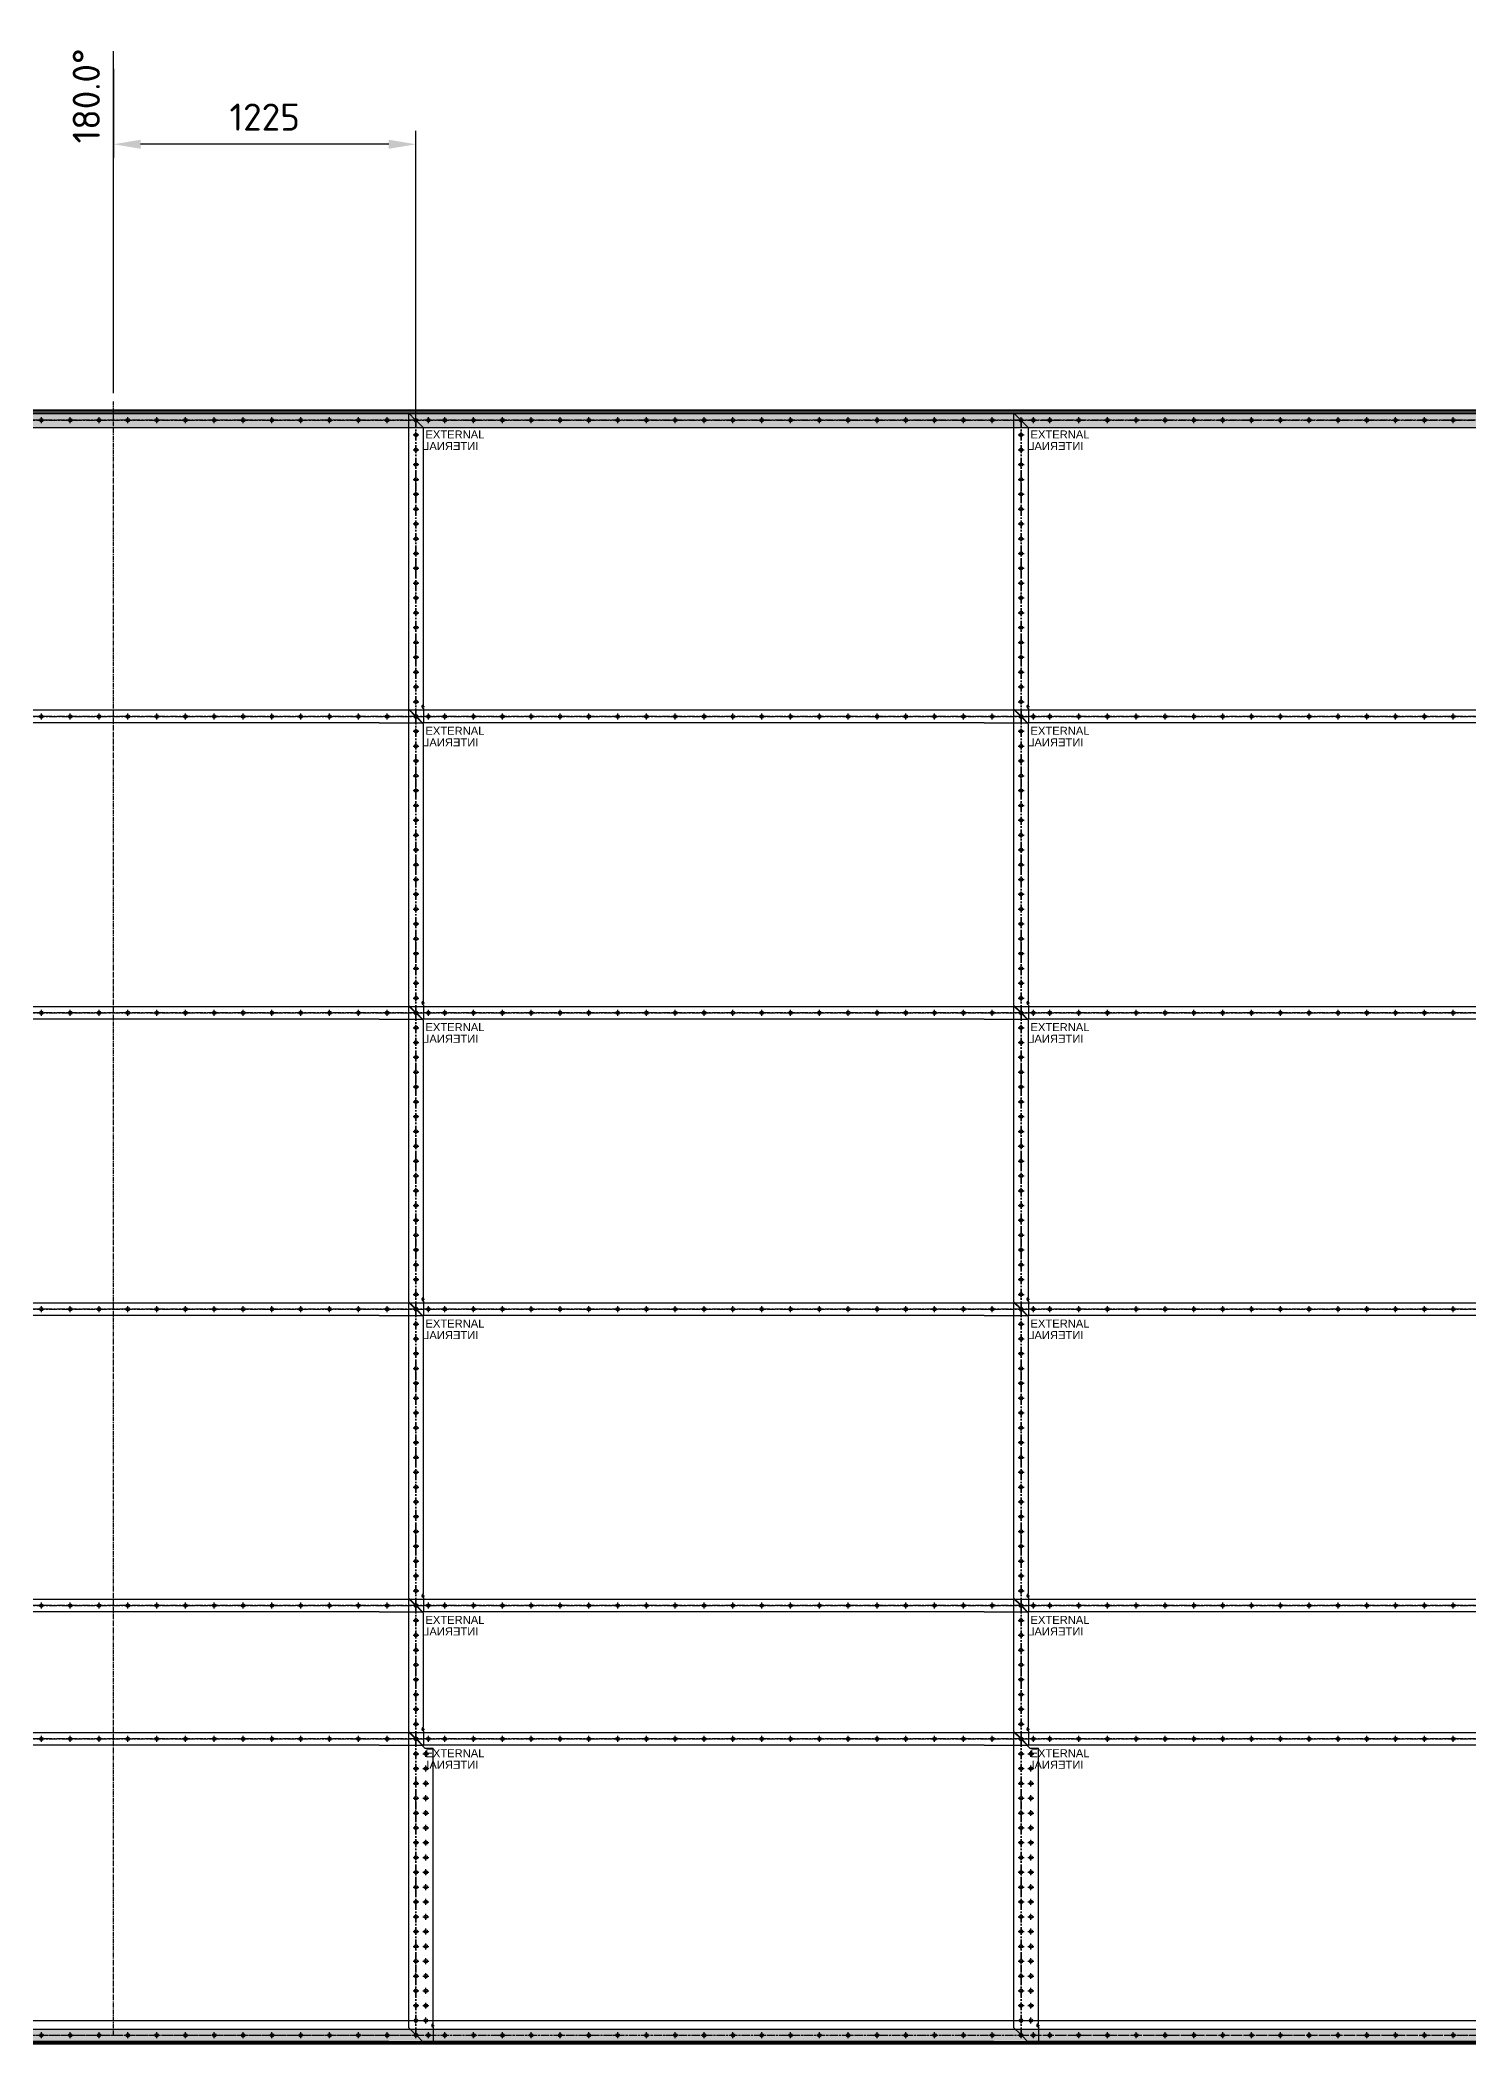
# Model space of a CAD drawing. Header units: millimetres. Extents: x -957 to 144159, y -39902 to 8508.
# Drawn here: x 13178 to 18963, y -35 to 8079 of the extents above; entities that cross this region are included whole.
import ezdxf

# ---------------------------------------------------------------- set-up
doc = ezdxf.new("R2010")
doc.units = ezdxf.units.MM
doc.header["$PDMODE"] = 4
for name, pattern in [('CENTER', [50.8, 31.75, -6.35, 6.35, -6.35]), ('CENTER2', [28.575, 19.05, -3.175, 3.175, -3.175]), ('HIDDEN', [0.375, 0.25, -0.125])]:
    doc.linetypes.add(name, pattern=pattern)
doc.layers.get('Defpoints').update_dxf_attribs({"color": 9})
for name, color, linetype in [('Bolt Holes', 7, 'Continuous'), ('CENTRELINE', 1, 'CENTER'), ('X 1515 M', 8, 'HIDDEN'), ('X 2001 M', 1, 'CENTER2'), ('X 2515 M', 1, 'CENTER'), ('X 5001 H', 8, 'Continuous')]:
    doc.layers.add(name, color=color, linetype=linetype)
doc.styles.add('BIT STD. 2.0', font='isocpeur.ttf', dxfattribs={"height": 2})
doc.styles.add('GG STD. 1.8', font='arial.ttf', dxfattribs={"height": 1.8})
doc.dimstyles.new('BIT STD. 2.0', dxfattribs={"dimtxt": 2, "dimasz": 2, "dimexe": 1, "dimexo": 0.625, "dimgap": 1, "dimtad": 1, "dimdec": 0, "dimdsep": 46, "dimtxsty": 'BIT STD. 2.0', "dimcen": 0, "dimadec": 0, "dimazin": 0, "dimtfac": 1, "dimtdec": 0, "dimtmove": 0, "dimatfit": 3, "dimfxl": 1, "dimtfill": 1, "dimlwd": -1, "dimlwe": -1, "dimarcsym": 0})

# ---------------------------------------------------------------- blocks, each defined once
blk = doc.blocks.new('*D463')
at = {"color": 0, "transparency": 16777216}
blk.add_line((0, 6574.4), (0, 7981.3), dxfattribs=at)
at = {"layer": 'Defpoints', "color": 0, "transparency": 16777216}
for p in [(0, 7541.3), (0, 6540), (26950, 0)]:
    blk.add_point(p, dxfattribs=at)
at = {"color": 0, "transparency": 16777216, "insert": (-110, 7788.8), "char_height": 110, "attachment_point": 5, "rotation": 90, "style": 'BIT STD. 2.0', "bg_fill": 3, "box_fill_scale": 1.1, "bg_fill_color": 256, "bg_fill_true_color": 13158600, "bg_fill_transparency": 0}
blk.add_mtext('360.0%%D', dxfattribs=at)
blk = doc.blocks.new('*U69')
at = {"layer": 'X 2001 M', "color": 1}
blk.add_line((13475, 0), (13475, 6615), dxfattribs=at)
blk = doc.blocks.new('*U302')
at = {"layer": 'X 5001 H'}
h = blk.add_hatch(color=8, dxfattribs=at)
h.dxf.hatch_style = 1
h.paths.add_polyline_path([(0, 25), (0, -35), (27050, -35), (27050, 25)])
for p, q in [((0, 25), (27050, 25)), ((0, -35), (27050, -35))]:
    blk.add_line(p, q)
blk.add_lwpolyline([(0, 25), (27050, 25), (27050, -35), (0, -35)], close=True)
at = {"layer": 'X 1515 M', "color": 251, "true_color": 0x636466}
blk.add_line((0, -29), (27050, -29), dxfattribs=at)
at = {"layer": 'X 2515 M'}
blk.add_line((-66, 0), (27116, 0), dxfattribs=at)
blk = doc.blocks.new('*U73')
at = {"layer": 'CENTRELINE', "color": 0, "linetype": 'CENTER2', "transparency": 16777216}
for p, q in [((-12, 0), (-1.4, 0)), ((0, 1.4), (0, 12)), ((1.4, 0), (12, 0)), ((0, -12), (0, -1.4))]:
    blk.add_line(p, q, dxfattribs=at)
at = {"layer": 'CENTRELINE', "color": 0, "linetype": 'Continuous', "transparency": 16777216}
for p, q in [((-0.7, 0), (0.7, 0)), ((0, -0.7), (0, 0.7))]:
    blk.add_line(p, q, dxfattribs=at)
blk = doc.blocks.new('14mm DIA HOLE')
blk.add_circle((0, 0), 7)
at = {"layer": 'CENTRELINE', "linetype": 'CENTER2'}
blk.add_blockref('*U73', (0, 0), dxfattribs=at)
blk = doc.blocks.new('*U282')
blk.add_blockref('14mm DIA HOLE', (0, 0))
blk = doc.blocks.new('*U283')
at = {"layer": 'Bolt Holes', "color": 0, "linetype": 'ByBlock', "lineweight": -2, "transparency": 16777216}
for p in [(0, 0), (116.67, 0), (233.34, 0), (350.01, 0), (466.68, 0), (583.35, 0), (700.02, 0), (816.69, 0), (933.36, 0), (1050.03, 0), (1166.7, 0), (1283.37, 0), (1400.04, 0), (1516.71, 0), (1633.38, 0), (1750.05, 0), (1866.72, 0), (1983.39, 0), (2100.06, 0), (0, -1200), (116.67, -1200), (233.34, -1200), (350.01, -1200), (466.68, -1200), (583.35, -1200), (700.02, -1200), (816.69, -1200), (933.36, -1200), (1050.03, -1200), (1166.7, -1200), (1283.37, -1200), (1400.04, -1200), (1516.71, -1200), (1633.38, -1200), (1750.05, -1200), (1866.72, -1200), (1983.39, -1200), (2100.06, -1200)]:
    blk.add_blockref('*U282', p, dxfattribs=at)
blk = doc.blocks.new('*U78')
blk.add_blockref('14mm DIA HOLE', (0, 0))
blk = doc.blocks.new('*U79')
at = {"color": 0, "linetype": 'ByBlock', "lineweight": -2, "transparency": 16777216}
for p in [(0, 0), (0, -60), (0, -120), (0, -180), (0, -240), (0, -300), (0, -360), (0, -420), (0, -480), (0, -540), (0, -600), (0, -660), (0, -720), (0, -780), (0, -840), (0, -900), (0, -960), (0, -1020), (0, -1080)]:
    blk.add_blockref('*U78', p, dxfattribs=at)
blk = doc.blocks.new('Vertical Seam - D (1200)')
blk.add_blockref('*U79', (0, -60))
blk = doc.blocks.new('*U163')
blk.add_blockref('Vertical Seam - D (1200)', (0, 0))
blk = doc.blocks.new('*U355')
blk.add_blockref('Vertical Seam - D (1200)', (40, 0))
blk = doc.blocks.new('*U354')
blk.add_blockref('Vertical Seam - D (1200)', (0, 0))
blk = doc.blocks.new('*U164')
blk.add_blockref('Vertical Seam - D (1200)', (40, 0))
blk = doc.blocks.new('*U139')
at = {"layer": 'X 2001 M', "color": 0, "transparency": 16777216}
for p, q in [((-4.12, 0), (-0.8, 0)), ((0, 0.8), (0, 4.12)), ((0.8, 0), (4.12, 0)), ((0, -4.12), (0, -0.8))]:
    blk.add_line(p, q, dxfattribs=at)
at = {"layer": 'X 2001 M', "color": 0, "linetype": 'Continuous', "transparency": 16777216}
for p, q in [((-0.4, 0), (0.4, 0)), ((0, -0.4), (0, 0.4))]:
    blk.add_line(p, q, dxfattribs=at)
blk = doc.blocks.new('*U136')
for p, q in [((0, 72), (0, 132)), ((0, 58), (0, 0))]:
    blk.add_line(p, q)
blk.add_arc((0, 65), 7, 90, 270)
at = {"layer": 'X 2001 M'}
blk.add_blockref('*U139', (0, 65), dxfattribs=at)
blk = doc.blocks.new('*U155')
for p, q in [((0, 692), (0, 1188)), ((0, 558), (0, 692)), ((0, 132), (0, 558))]:
    blk.add_line(p, q)
blk = doc.blocks.new('*U141')
for p, q in [((-619.6, 0), (-2493.6, 0)), ((-179.6, 0), (-619.6, 0)), ((-179.6, 0), (-165.6, 0)), ((-165.6, 0), (0, 0))]:
    blk.add_line(p, q)
blk = doc.blocks.new('1200 DD (2101)')
for p, q in [((2423.6, 25), (-30, 25)), ((-30, 25), (-30, -1168.6))]:
    blk.add_line(p, q)
for points in [[(2423.6, 25), (2444.4, 4.2, 0.866025), (2454.2, -5.6), (2485.6, -37), (2520, -37)], [(26.4, -1225), (5.6, -1204.2, 0.866025), (-4.2, -1194.4), (-30, -1168.6)]]:
    blk.add_lwpolyline(points, format="xyb")
at = {"layer": 'Defpoints', "color": 1, "linetype": 'CENTER'}
blk.add_lwpolyline([(0, -1200), (2450, -1200), (2450, 0), (0, 0)], close=True, dxfattribs=at)
for name, p in [('14mm DIA HOLE', (0, 0)), ('14mm DIA HOLE', (50, 0)), ('14mm DIA HOLE', (116.7, 0)), ('*U155', (2520, -1225)), ('*U136', (2520, -1225)), ('14mm DIA HOLE', (50, -1200)), ('14mm DIA HOLE', (116.7, -1200)), ('14mm DIA HOLE', (2450, -1200)), ('14mm DIA HOLE', (2500, -1200)), ('*U141', (2520, -1225))]:
    blk.add_blockref(name, p)
at = {"layer": 'Bolt Holes'}
for name, p in [('*U283', (233.4, 0)), ('*U163', (0, 0)), ('*U355', (0, 0)), ('*U354', (2450, 0)), ('*U164', (2450, 0))]:
    blk.add_blockref(name, p, dxfattribs=at)
at = {"layer": 'Defpoints', "insert": (38.2, -41.7), "char_height": 32.4, "width": 6762.895, "attachment_point": 1, "style": 'GG STD. 1.8'}
blk.add_mtext('EXTERNAL', dxfattribs=at)
at = {"layer": 'Defpoints', "extrusion": (0, 0, -1), "insert": (252.9, -88.6), "char_height": 32.4, "width": 6762.895, "attachment_point": 1, "text_direction": (-1, 0, 0), "style": 'GG STD. 1.8'}
blk.add_mtext('INTERNAL', dxfattribs=at)
blk = doc.blocks.new('*U278')
blk.add_blockref('14mm DIA HOLE', (0, 0))
blk = doc.blocks.new('*U279')
at = {"layer": 'Bolt Holes', "color": 0, "linetype": 'ByBlock', "lineweight": -2, "transparency": 16777216}
for p in [(0, 0), (116.67, 0), (233.34, 0), (350.01, 0), (466.68, 0), (583.35, 0), (700.02, 0), (816.69, 0), (933.36, 0), (1050.03, 0), (1166.7, 0), (1283.37, 0), (1400.04, 0), (1516.71, 0), (1633.38, 0), (1750.05, 0), (1866.72, 0), (1983.39, 0), (2100.06, 0), (0, -540), (116.67, -540), (233.34, -540), (350.01, -540), (466.68, -540), (583.35, -540), (700.02, -540), (816.69, -540), (933.36, -540), (1050.03, -540), (1166.7, -540), (1283.37, -540), (1400.04, -540), (1516.71, -540), (1633.38, -540), (1750.05, -540), (1866.72, -540), (1983.39, -540), (2100.06, -540)]:
    blk.add_blockref('*U278', p, dxfattribs=at)
blk = doc.blocks.new('*U182')
blk.add_blockref('14mm DIA HOLE', (0, 0))
blk = doc.blocks.new('*U183')
at = {"color": 0, "linetype": 'ByBlock', "lineweight": -2, "transparency": 16777216}
for p in [(0, 0), (0, -60), (0, -120), (0, -180), (0, -240), (0, -300), (0, -360), (0, -420)]:
    blk.add_blockref('*U182', p, dxfattribs=at)
blk = doc.blocks.new('Vertical Seam - D (540)')
blk.add_blockref('*U183', (0, -60))
blk = doc.blocks.new('*U221')
blk.add_blockref('Vertical Seam - D (540)', (0, 0))
blk = doc.blocks.new('*U232')
at = {"layer": 'X 2001 M', "color": 0, "transparency": 16777216}
for p, q in [((-4.12, 0), (-0.8, 0)), ((0, 0.8), (0, 4.12)), ((0.8, 0), (4.12, 0)), ((0, -4.12), (0, -0.8))]:
    blk.add_line(p, q, dxfattribs=at)
at = {"layer": 'X 2001 M', "color": 0, "linetype": 'Continuous', "transparency": 16777216}
for p, q in [((-0.4, 0), (0.4, 0)), ((0, -0.4), (0, 0.4))]:
    blk.add_line(p, q, dxfattribs=at)
blk = doc.blocks.new('*U230')
for p, q in [((0, 72), (0, 132)), ((0, 58), (0, 0))]:
    blk.add_line(p, q)
blk.add_arc((0, 65), 7, 90, 270)
at = {"layer": 'X 2001 M'}
blk.add_blockref('*U232', (0, 65), dxfattribs=at)
blk = doc.blocks.new('*U264')
for p, q in [((-619.6, 0), (-2453.6, 0)), ((-179.6, 0), (-619.6, 0)), ((-179.6, 0), (-165.6, 0)), ((-165.6, 0), (0, 0))]:
    blk.add_line(p, q)
blk = doc.blocks.new('*U256')
for p, q in [((0, 692), (0, 850.3)), ((0, 558), (0, 692)), ((0, 448.7), (0, 558))]:
    blk.add_line(p, q)
blk = doc.blocks.new('540 D')
for p, q in [((2423.6, 25), (-30, 25)), ((-30, 25), (-30, -508.6))]:
    blk.add_line(p, q)
for points in [[(2423.6, 25), (2444.4, 4.2, 0.866025), (2454.2, -5.6), (2480, -31.4)], [(26.4, -565), (5.6, -544.2, 0.866025), (-4.2, -534.4), (-30, -508.6)]]:
    blk.add_lwpolyline(points, format="xyb")
at = {"layer": 'Defpoints', "color": 1, "linetype": 'CENTER'}
blk.add_lwpolyline([(0, -540), (2450, -540), (2450, 0), (0, 0)], close=True, dxfattribs=at)
for name, p in [('14mm DIA HOLE', (0, 0)), ('14mm DIA HOLE', (50, 0)), ('14mm DIA HOLE', (116.7, 0)), ('*U256', (2480, -881.7)), ('*U230', (2480, -565)), ('*U264', (2480, -565)), ('14mm DIA HOLE', (50, -540)), ('14mm DIA HOLE', (116.7, -540)), ('14mm DIA HOLE', (2450, -540))]:
    blk.add_blockref(name, p)
at = {"layer": 'Bolt Holes'}
for name, p in [('*U279', (233.4, 0)), ('*U221', (0, 0)), ('*U221', (2450, 0))]:
    blk.add_blockref(name, p, dxfattribs=at)
at = {"layer": 'Defpoints', "insert": (38.2, -41.7), "char_height": 32.4, "width": 6762.895, "attachment_point": 1, "style": 'GG STD. 1.8'}
blk.add_mtext('EXTERNAL', dxfattribs=at)
at = {"layer": 'Defpoints', "extrusion": (0, 0, -1), "insert": (252.9, -88.6), "char_height": 32.4, "width": 6762.895, "attachment_point": 1, "text_direction": (-1, 0, 0), "style": 'GG STD. 1.8'}
blk.add_mtext('INTERNAL', dxfattribs=at)
blk = doc.blocks.new('*U280')
blk.add_blockref('14mm DIA HOLE', (0, 0))
blk = doc.blocks.new('*U281')
at = {"layer": 'Bolt Holes', "color": 0, "linetype": 'ByBlock', "lineweight": -2, "transparency": 16777216}
for p in [(0, 0), (116.67, 0), (233.34, 0), (350.01, 0), (466.68, 0), (583.35, 0), (700.02, 0), (816.69, 0), (933.36, 0), (1050.03, 0), (1166.7, 0), (1283.37, 0), (1400.04, 0), (1516.71, 0), (1633.38, 0), (1750.05, 0), (1866.72, 0), (1983.39, 0), (2100.06, 0), (0, -1200), (116.67, -1200), (233.34, -1200), (350.01, -1200), (466.68, -1200), (583.35, -1200), (700.02, -1200), (816.69, -1200), (933.36, -1200), (1050.03, -1200), (1166.7, -1200), (1283.37, -1200), (1400.04, -1200), (1516.71, -1200), (1633.38, -1200), (1750.05, -1200), (1866.72, -1200), (1983.39, -1200), (2100.06, -1200)]:
    blk.add_blockref('*U280', p, dxfattribs=at)
blk = doc.blocks.new('*U134')
at = {"layer": 'X 2001 M', "color": 0, "transparency": 16777216}
for p, q in [((-4.12, 0), (-0.8, 0)), ((0, 0.8), (0, 4.12)), ((0.8, 0), (4.12, 0)), ((0, -4.12), (0, -0.8))]:
    blk.add_line(p, q, dxfattribs=at)
at = {"layer": 'X 2001 M', "color": 0, "linetype": 'Continuous', "transparency": 16777216}
for p, q in [((-0.4, 0), (0.4, 0)), ((0, -0.4), (0, 0.4))]:
    blk.add_line(p, q, dxfattribs=at)
blk = doc.blocks.new('*U131')
for p, q in [((0, 72), (0, 132)), ((0, 58), (0, 0))]:
    blk.add_line(p, q)
blk.add_arc((0, 65), 7, 90, 270)
at = {"layer": 'X 2001 M'}
blk.add_blockref('*U134', (0, 65), dxfattribs=at)
blk = doc.blocks.new('*U110')
for p, q in [((0, 692), (0, 1193.6)), ((0, 558), (0, 692)), ((0, 132), (0, 558))]:
    blk.add_line(p, q)
blk = doc.blocks.new('*U118')
for p, q in [((-619.6, 0), (-2453.6, 0)), ((-179.6, 0), (-619.6, 0)), ((-179.6, 0), (-165.6, 0)), ((-165.6, 0), (0, 0))]:
    blk.add_line(p, q)
blk = doc.blocks.new('1200 D')
for p, q in [((2423.6, 25), (-30, 25)), ((-30, 25), (-30, -1168.6))]:
    blk.add_line(p, q)
for points in [[(2423.6, 25), (2444.4, 4.2, 0.866025), (2454.2, -5.6), (2480, -31.4)], [(26.4, -1225), (5.6, -1204.2, 0.866025), (-4.2, -1194.4), (-30, -1168.6)]]:
    blk.add_lwpolyline(points, format="xyb")
at = {"layer": 'Defpoints', "color": 1, "linetype": 'CENTER'}
blk.add_lwpolyline([(0, -1200), (2450, -1200), (2450, 0), (0, 0)], close=True, dxfattribs=at)
for name, p in [('14mm DIA HOLE', (0, 0)), ('14mm DIA HOLE', (50, 0)), ('14mm DIA HOLE', (116.7, 0)), ('*U110', (2480, -1225)), ('*U131', (2480, -1225)), ('14mm DIA HOLE', (50, -1200)), ('14mm DIA HOLE', (116.7, -1200)), ('14mm DIA HOLE', (2450, -1200)), ('*U118', (2480, -1225))]:
    blk.add_blockref(name, p)
at = {"layer": 'Bolt Holes'}
for name, p in [('*U281', (233.4, 0)), ('*U163', (0, 0)), ('*U163', (2450, 0))]:
    blk.add_blockref(name, p, dxfattribs=at)
at = {"layer": 'Defpoints', "insert": (38.2, -41.7), "char_height": 32.4, "width": 6762.895, "attachment_point": 1, "style": 'GG STD. 1.8'}
blk.add_mtext('EXTERNAL', dxfattribs=at)
at = {"layer": 'Defpoints', "extrusion": (0, 0, -1), "insert": (252.9, -88.6), "char_height": 32.4, "width": 6762.895, "attachment_point": 1, "text_direction": (-1, 0, 0), "style": 'GG STD. 1.8'}
blk.add_mtext('INTERNAL', dxfattribs=at)
blk = doc.blocks.new('VERTICAL SEAM')
for name, p in [('1200 D', (-2450, 6540)), ('1200 D', (-2450, 5340)), ('1200 D', (-2450, 4140)), ('1200 D', (-2450, 2940)), ('540 D', (-2450, 1740)), ('1200 DD (2101)', (-2450, 1200))]:
    blk.add_blockref(name, p)
blk = doc.blocks.new('*D465')
at = {"color": 0, "transparency": 16777216}
blk.add_line((6737.5, 6649.4), (6737.5, 8056.3), dxfattribs=at)
at = {"layer": 'Defpoints', "color": 0, "transparency": 16777216}
for p in [(6737.5, 7616.3), (6737.5, 6615), (26950, 0)]:
    blk.add_point(p, dxfattribs=at)
at = {"color": 0, "transparency": 16777216, "insert": (6627.5, 7863.8), "char_height": 110, "attachment_point": 5, "rotation": 90, "style": 'BIT STD. 2.0', "bg_fill": 3, "box_fill_scale": 1.1, "bg_fill_color": 256, "bg_fill_true_color": 13158600, "bg_fill_transparency": 0}
blk.add_mtext('270.0%%D', dxfattribs=at)
blk = doc.blocks.new('*D466')
at = {"color": 0, "transparency": 16777216}
blk.add_line((13475, 6649.4), (13475, 8034.3), dxfattribs=at)
at = {"layer": 'Defpoints', "color": 0, "transparency": 16777216}
for p in [(13475, 7616.3), (13475, 6615), (26950, 0)]:
    blk.add_point(p, dxfattribs=at)
at = {"color": 0, "transparency": 16777216, "insert": (13365, 7852.8), "char_height": 110, "attachment_point": 5, "rotation": 90, "style": 'BIT STD. 2.0', "bg_fill": 3, "box_fill_scale": 1.1, "bg_fill_color": 256, "bg_fill_true_color": 13158600, "bg_fill_transparency": 0}
blk.add_mtext('180.0%%D', dxfattribs=at)
blk = doc.blocks.new('*U305')
at = {"layer": 'X 5001 H'}
h = blk.add_hatch(color=8, dxfattribs=at)
h.dxf.hatch_style = 1
h.paths.add_polyline_path([(0, 30), (0, -40), (27010, -40), (27010, 30)])
for p, q in [((0, 30), (27010, 30)), ((0, -40), (27010, -40))]:
    blk.add_line(p, q)
blk.add_lwpolyline([(0, 30), (27010, 30), (27010, -40), (0, -40)], close=True)
at = {"layer": 'X 1515 M', "color": 251, "true_color": 0x636466}
blk.add_line((0, -34), (27010, -34), dxfattribs=at)
at = {"layer": 'X 2515 M'}
blk.add_line((-66, 0), (27076, 0), dxfattribs=at)
blk = doc.blocks.new('*D469')
at = {"color": 0, "transparency": 16777216}
for p, q in [((3675, 1831.3), (3675, 2403.3)), ((3675, 1611.3), (3675, 1831.3)), ((3675, 634.4), (3675, 1611.3))]:
    blk.add_line(p, q, dxfattribs=at)
at = {"layer": 'Defpoints', "color": 0, "transparency": 16777216}
for p in [(3675, 2051.3), (3675, 600), (26950, 0)]:
    blk.add_point(p, dxfattribs=at)
at = {"color": 0, "transparency": 16777216, "insert": (3565, 2254.8), "char_height": 110, "attachment_point": 5, "rotation": 90, "style": 'BIT STD. 2.0', "bg_fill": 3, "box_fill_scale": 1.1, "bg_fill_color": 256, "bg_fill_true_color": 13158600, "bg_fill_transparency": 0}
blk.add_mtext('TBC%%D', dxfattribs=at)
blk = doc.blocks.new('*D478')
at = {"layer": 'Defpoints', "color": 0, "transparency": 16777216}
for p in [(13475, 7996.3), (13475, 7657.1), (14700, 6480)]:
    blk.add_point(p, dxfattribs=at)
at = {"layer": 'X 5001 H', "color": 0, "transparency": 16777216}
for p, q in [((13475, 7961.9), (13475, 7602.1)), ((14700, 6514.4), (14700, 7712.1)), ((14590, 7657.1), (13585, 7657.1))]:
    blk.add_line(p, q, dxfattribs=at)
for points in [[(13585, 7675.4), (13585, 7638.8), (13475, 7657.1)], [(14590, 7675.4), (14590, 7638.8), (14700, 7657.1)]]:
    blk.add_solid(points, dxfattribs=at)
at = {"layer": 'X 5001 H', "color": 0, "transparency": 16777216, "insert": (14087.5, 7767.1), "char_height": 110, "attachment_point": 5, "style": 'BIT STD. 2.0', "bg_fill": 3, "box_fill_scale": 1.1, "bg_fill_color": 256, "bg_fill_true_color": 13158600, "bg_fill_transparency": 0}
blk.add_mtext('1225', dxfattribs=at)

msp = doc.modelspace()

# ---------------------------------------------------------------- dimensions: what is measured, and where the dimension line sits
at = {"color": 1}
dim = msp.add_ordinate_dim(feature_location=(0, 6540), offset=(0, 1001.2681), dtype=1, origin=(26950, 0), dimstyle='BIT STD. 2.0', override={"dimdec": 1, "dimlfac": 0.013358, "dimzin": 0, "dimpost": '%%D'}, dxfattribs=at)
dim.commit()
dim.dimension.update_dxf_attribs({"geometry": '*D463', "text_midpoint": (-110, 7788.7681)})

# ---------------------------------------------------------------- next in the draw order: linework, layer by layer
at = {"color": 112}
msp.add_line((-70, 60), (26980, 60), dxfattribs=at)

# ---------------------------------------------------------------- next in the draw order: block references
for name, p in [('*U69', (0, 0)), ('VERTICAL SEAM', (14700, 0)), ('VERTICAL SEAM', (17150, 0)), ('VERTICAL SEAM', (19600, 0)), ('*U302', (-70, 0))]:
    msp.add_blockref(name, p)

# ---------------------------------------------------------------- next in the draw order: dimensions: what is measured, and where the dimension line sits
at = {"color": 1}
dim = msp.add_ordinate_dim(feature_location=(6737.5, 6615), offset=(0, 1001.2681), dtype=1, origin=(26950, 0), dimstyle='BIT STD. 2.0', override={"dimdec": 1, "dimlfac": 0.013358, "dimzin": 0, "dimpost": '%%D'}, dxfattribs=at)
dim.commit()
dim.dimension.update_dxf_attribs({"geometry": '*D465', "text_midpoint": (6627.5, 7863.7681)})

# ---------------------------------------------------------------- next in the draw order: dimensions: what is measured, and where the dimension line sits
dim = msp.add_ordinate_dim(feature_location=(13475, 6615), offset=(0, 1001.2681), dtype=1, origin=(26950, 0), dimstyle='BIT STD. 2.0', override={"dimdec": 1, "dimlfac": 0.013358, "dimzin": 0, "dimpost": '%%D'}, dxfattribs=at)
dim.commit()
dim.dimension.update_dxf_attribs({"geometry": '*D466', "text_midpoint": (13365, 7852.7681)})

# ---------------------------------------------------------------- next in the draw order: block references
at = {"xscale": -1, "rotation": 180}
msp.add_blockref('*U305', (-30, 6540), dxfattribs=at)

# ---------------------------------------------------------------- next in the draw order: dimensions: what is measured, and where the dimension line sits
at = {"color": 1}
dim = msp.add_ordinate_dim(feature_location=(3675, 600), offset=(0.0489, 1451.2681), dtype=1, origin=(26950, 0), text='TBC%%D', dimstyle='BIT STD. 2.0', override={"dimdec": 1, "dimlfac": 0.013358, "dimzin": 0, "dimpost": '%%D'}, dxfattribs=at)
dim.commit()
dim.dimension.update_dxf_attribs({"geometry": '*D469', "text_midpoint": (3565.0489, 2254.7681)})

# ---------------------------------------------------------------- next in the draw order: dimensions: what is measured, and where the dimension line sits
at = {"layer": 'X 5001 H'}
dim = msp.add_linear_dim(base=(13475, 7657.0925), p1=(14700, 6480), p2=(13475, 7996.2681), dimstyle='BIT STD. 2.0', dxfattribs=at)
dim.commit()
dim.dimension.update_dxf_attribs({"geometry": '*D478', "text_midpoint": (14087.5, 7657.0925), "dimtype": 160})

doc.saveas('drawing.dxf')
